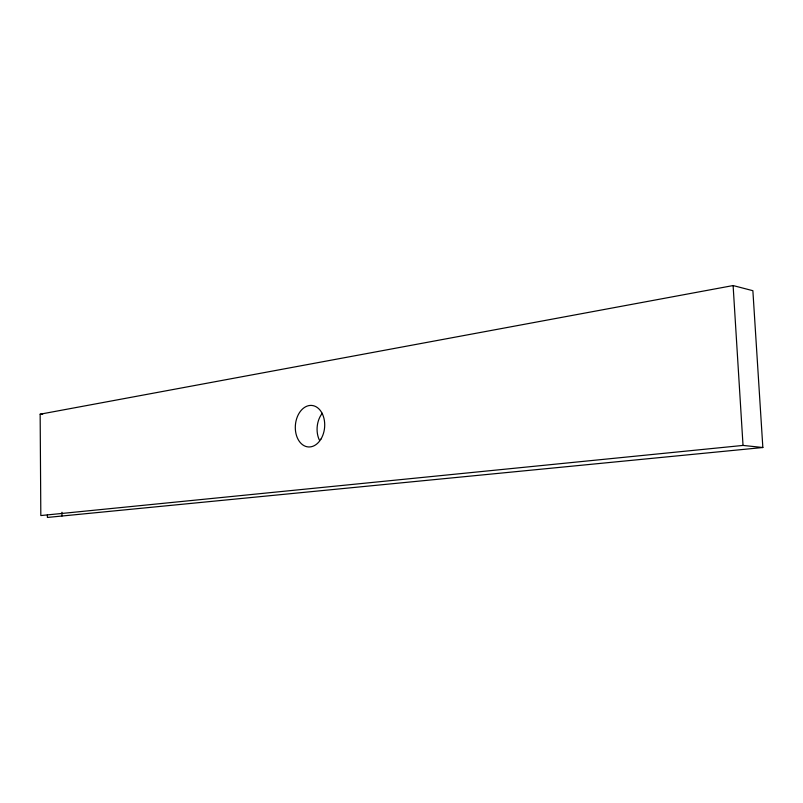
<?xml version="1.0" encoding="UTF-8"?>
<svg xmlns="http://www.w3.org/2000/svg" width="803" height="803" viewBox="0 0 803 803"><rect width="100%" height="100%" fill="white"/><g stroke="black" fill="none" stroke-linecap="round" stroke-linejoin="round"><path stroke-width="1.2" d="M762.85 447.512L743.026 445.424L40.823 515.556L40.15 414.197L733.109 285.557L752.873 290.696L762.85 447.512L47.397 517.443L47.387 514.934M40.15 414.197L42.619 414.388M733.109 285.557L743.026 445.424M61.961 512.264L61.992 516.018M319.303 439.944A20.517 14.655 -85 0 1 322.274 413.274M320.909 439.161A20.828 14.655 -85 0 0 313.1 405.635A20.828 14.655 -85 0 0 296.006 433.771A20.828 14.655 -85 0 0 320.909 439.161"/></g></svg>
